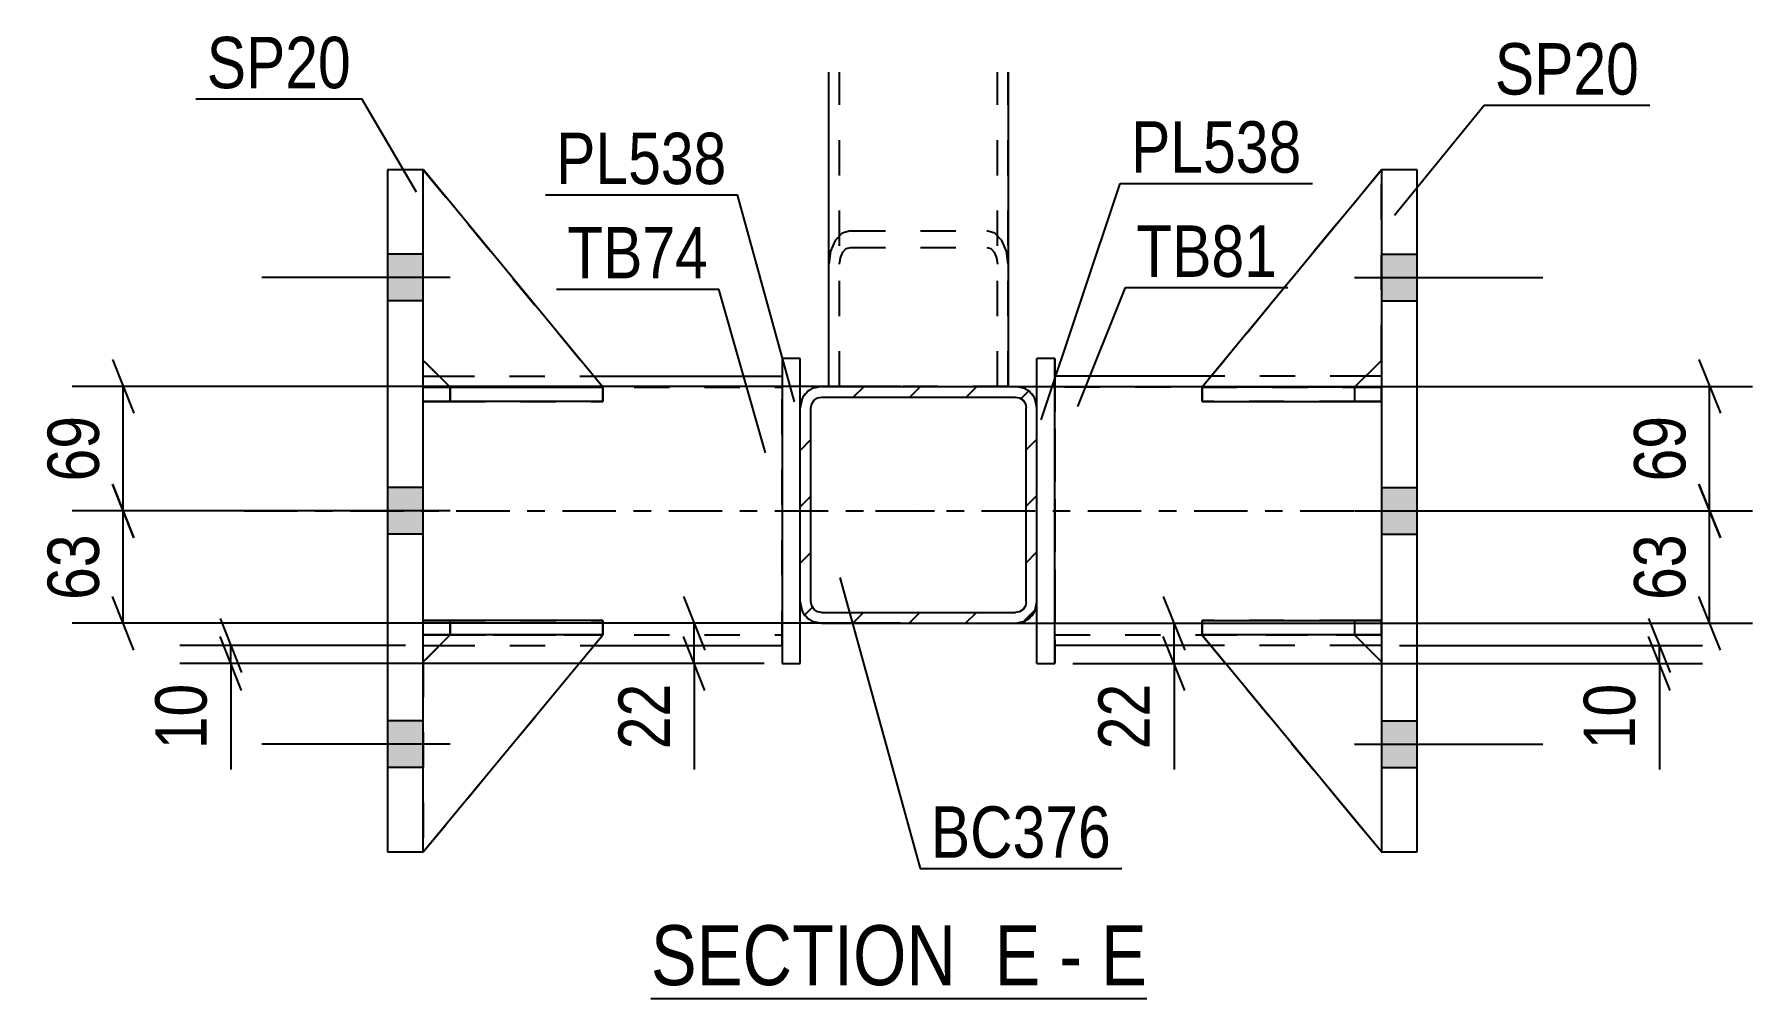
# Model space of a CAD drawing. Header units: millimetres. Extents: x 0 to 841, y 0 to 594.
# Drawn here: x 181.8 to 277.6, y 150.4 to 204.1 of the extents above; entities that cross this region are included whole.
import ezdxf

# ---------------------------------------------------------------- set-up
doc = ezdxf.new("R2010")
doc.units = ezdxf.units.MM
doc.linetypes.add('DXK_LINE_DOT2', pattern=[3.9198, 1.9599, -1.9599])
doc.linetypes.add('DXK_LINE_DOT3', pattern=[5.9187, 2.979, -0.9799, 0.9799, -0.9799])
doc.styles.add('Arial Narrow', font='ARIALN.TTF', dxfattribs={"height": 0.2})

# ---------------------------------------------------------------- blocks, each defined once
blk = doc.blocks.new('Unknown-318893670-15 - 6550')
at = {"color": 6, "linetype": 'Continuous'}
blk.add_line((216.142, 150.406), (243.788, 150.406), dxfattribs=at)
at = {"color": 0, "linetype": 'Continuous'}
for points in [[(234.25, 151.156), (234.25, 154.656), (216.142, 154.656), (216.142, 151.156)], [(237.857, 151.156), (237.857, 154.656), (235.3, 154.656), (235.3, 151.156)], [(240.182, 151.156), (240.182, 154.656), (238.907, 154.656), (238.907, 151.156)], [(243.788, 151.156), (243.788, 154.656), (241.232, 154.656), (241.232, 151.156)]]:
    blk.add_wipeout(points, dxfattribs=at)
at = {"color": 7, "linetype": 'Continuous', "style": 'Arial Narrow'}
for s, height, p in [('SECTION ', 3.3405, (216.142, 151.156)), ('E', 3.34, (235.3, 151.156)), ('E', 3.34, (241.232, 151.156)), ('-', 3.34, (238.907, 151.156))]:
    blk.add_text(s, height=height, dxfattribs=at).set_placement(p)
blk = doc.blocks.new('Part-318893670-6552 - 6550')
at = {"color": 2, "linetype": 'Continuous'}
for p, q in [((246.868, 184.481), (246.86, 184.481)), ((246.86, 184.481), (246.86, 183.681)), ((256.86, 184.481), (248.107, 184.481)), ((256.86, 184.481), (256.86, 184.481)), ((256.86, 184.481), (256.86, 183.681)), ((246.86, 183.681), (256.86, 183.681))]:
    blk.add_line(p, q, dxfattribs=at)
at = {"color": 7, "linetype": 'DXK_LINE_DOT2'}
for p, q in [((248.107, 184.481), (246.868, 184.481)), ((255.36, 184.481), (246.868, 184.481)), ((255.36, 184.481), (256.86, 184.481)), ((255.36, 184.481), (255.36, 183.681)), ((256.86, 184.481), (256.86, 184.481)), ((246.86, 183.681), (255.36, 183.681)), ((255.36, 183.681), (256.86, 183.681))]:
    blk.add_line(p, q, dxfattribs=at)
blk = doc.blocks.new('Part-318893670-6553 - 6550')
at = {"color": 7, "linetype": 'DXK_LINE_DOT2'}
for p, q in [((204.959, 170.671), (203.459, 169.171)), ((203.459, 158.581), (213.459, 170.671)), ((203.459, 169.171), (204.959, 170.671)), ((203.459, 158.581), (213.459, 170.671)), ((213.459, 170.671), (204.959, 170.671)), ((204.959, 170.671), (204.959, 170.671)), ((204.959, 170.671), (213.459, 170.671)), ((213.459, 170.671), (213.459, 170.671)), ((203.459, 169.171), (203.459, 158.581))]:
    blk.add_line(p, q, dxfattribs=at)
blk = doc.blocks.new('Part-318893670-6554 - 6550')
at = {"color": 2, "linetype": 'Continuous'}
for p, q in [((204.959, 170.671), (203.459, 169.171)), ((203.459, 158.581), (213.459, 170.671)), ((213.459, 170.671), (204.959, 170.671)), ((204.959, 170.671), (204.959, 170.671)), ((213.459, 170.671), (213.459, 170.671))]:
    blk.add_line(p, q, dxfattribs=at)
at = {"color": 7, "linetype": 'DXK_LINE_DOT2'}
for p, q in [((203.459, 169.171), (204.959, 170.671)), ((203.459, 158.581), (213.459, 170.671)), ((204.959, 170.671), (213.459, 170.671)), ((203.459, 169.171), (203.459, 158.581))]:
    blk.add_line(p, q, dxfattribs=at)
blk = doc.blocks.new('Part-318893670-6694 - 6550')
at = {"color": 2, "linetype": 'Continuous'}
for p, q in [((224.459, 186.081), (223.459, 186.081)), ((223.459, 186.081), (223.459, 169.081)), ((224.459, 183.32), (224.459, 186.081)), ((224.459, 169.081), (224.459, 172.519)), ((223.459, 169.081), (224.459, 169.081))]:
    blk.add_line(p, q, dxfattribs=at)
at = {"color": 7, "linetype": 'DXK_LINE_DOT2'}
blk.add_line((224.459, 172.519), (224.459, 183.32), dxfattribs=at)
blk = doc.blocks.new('Part-318893670-6555 - 6550')
at = {"color": 7, "linetype": 'DXK_LINE_DOT2'}
for p, q in [((203.459, 185.971), (203.459, 196.581)), ((203.459, 196.581), (213.459, 184.471)), ((203.459, 196.581), (213.459, 184.471)), ((204.959, 184.471), (203.459, 185.971)), ((204.959, 184.471), (203.459, 185.971)), ((213.459, 184.471), (204.959, 184.471)), ((204.959, 184.471), (204.959, 184.471)), ((204.959, 184.471), (213.459, 184.471)), ((213.459, 184.471), (213.459, 184.471))]:
    blk.add_line(p, q, dxfattribs=at)
blk = doc.blocks.new('Part-318893670-6556 - 6550')
at = {"color": 2, "linetype": 'Continuous'}
for p, q in [((203.459, 196.581), (203.459, 196.581)), ((213.459, 184.471), (203.46, 196.58)), ((204.949, 184.481), (203.459, 185.971)), ((212.211, 184.471), (213.459, 184.471)), ((213.459, 184.471), (213.459, 184.471))]:
    blk.add_line(p, q, dxfattribs=at)
at = {"color": 7, "linetype": 'DXK_LINE_DOT2'}
for p, q in [((203.459, 196.581), (213.459, 184.471)), ((203.46, 196.58), (203.459, 196.581)), ((203.459, 185.971), (203.459, 196.581)), ((204.959, 184.471), (203.459, 185.971)), ((204.959, 184.471), (204.949, 184.481)), ((213.459, 184.471), (204.959, 184.471)), ((204.959, 184.471), (204.959, 184.471)), ((204.959, 184.471), (212.211, 184.471))]:
    blk.add_line(p, q, dxfattribs=at)
blk = doc.blocks.new('Part-318893670-6557 - 6550')
at = {"color": 7, "linetype": 'DXK_LINE_DOT2'}
for p, q in [((203.459, 171.481), (203.459, 171.482)), ((203.459, 170.682), (203.459, 171.482)), ((203.459, 171.482), (204.959, 171.482)), ((204.959, 171.482), (213.459, 171.482)), ((204.959, 171.482), (204.959, 170.682)), ((213.459, 171.482), (208.386, 171.481)), ((213.459, 171.482), (213.459, 170.682)), ((204.959, 170.682), (203.459, 170.682)), ((203.459, 170.682), (203.459, 170.681)), ((213.459, 170.682), (204.959, 170.682)), ((213.459, 170.682), (208.386, 170.681))]:
    blk.add_line(p, q, dxfattribs=at)
blk = doc.blocks.new('Part-318893670-6558 - 6550')
at = {"color": 7, "linetype": 'DXK_LINE_DOT2'}
for p, q in [((203.459, 184.481), (203.459, 184.482)), ((203.459, 183.682), (203.459, 184.482)), ((203.459, 184.482), (204.959, 184.482)), ((204.959, 184.482), (213.459, 184.482)), ((204.959, 184.482), (204.959, 183.682)), ((213.459, 184.482), (208.386, 184.481)), ((213.459, 184.482), (213.459, 183.682)), ((204.959, 183.682), (203.459, 183.682)), ((203.459, 183.682), (203.459, 183.681)), ((213.459, 183.682), (204.959, 183.682)), ((213.459, 183.682), (208.386, 183.681))]:
    blk.add_line(p, q, dxfattribs=at)
blk = doc.blocks.new('Part-318893670-6682 - 6550')
at = {"color": 7, "linetype": 'DXK_LINE_DOT2'}
for p, q in [((256.859, 196.581), (246.859, 184.471)), ((246.859, 184.471), (256.859, 196.581)), ((256.859, 185.971), (256.859, 196.581)), ((255.359, 184.471), (256.859, 185.971)), ((255.359, 184.471), (256.859, 185.971)), ((246.859, 184.471), (255.359, 184.471)), ((246.859, 184.471), (246.859, 184.471)), ((255.359, 184.471), (246.859, 184.471)), ((255.359, 184.471), (255.359, 184.471))]:
    blk.add_line(p, q, dxfattribs=at)
blk = doc.blocks.new('Part-318893670-6559 - 6550')
at = {"color": 2, "linetype": 'Continuous'}
for p, q in [((203.459, 170.681), (203.459, 171.481)), ((213.459, 171.481), (203.459, 171.481)), ((213.459, 170.681), (213.459, 171.481)), ((213.459, 170.681), (203.459, 170.681)), ((203.459, 170.681), (203.459, 170.681))]:
    blk.add_line(p, q, dxfattribs=at)
at = {"color": 7, "linetype": 'DXK_LINE_DOT2'}
for p, q in [((204.959, 171.481), (203.459, 171.481)), ((204.959, 170.681), (204.959, 171.481)), ((213.459, 171.481), (204.959, 171.481)), ((203.459, 170.681), (204.959, 170.681)), ((204.959, 170.681), (213.459, 170.681))]:
    blk.add_line(p, q, dxfattribs=at)
blk = doc.blocks.new('Part-318893670-6560 - 6550')
at = {"color": 2, "linetype": 'Continuous'}
for p, q in [((203.459, 183.681), (203.459, 184.481)), ((203.459, 184.481), (212.211, 184.481)), ((213.459, 184.481), (213.451, 184.481)), ((213.459, 183.681), (213.459, 184.481)), ((213.459, 183.681), (203.459, 183.681)), ((203.459, 183.681), (203.459, 183.681))]:
    blk.add_line(p, q, dxfattribs=at)
at = {"color": 7, "linetype": 'DXK_LINE_DOT2'}
for p, q in [((204.959, 184.481), (203.459, 184.481)), ((204.959, 183.681), (204.959, 184.481)), ((213.451, 184.481), (204.959, 184.481)), ((212.211, 184.481), (213.451, 184.481)), ((203.459, 183.681), (204.959, 183.681)), ((204.959, 183.681), (213.459, 183.681))]:
    blk.add_line(p, q, dxfattribs=at)
blk = doc.blocks.new('Part-318893670-6565 - 6550')
at = {"color": 2, "linetype": 'Continuous'}
for p, q in [((256.86, 196.58), (256.86, 158.58)), ((258.86, 196.58), (256.86, 196.58)), ((258.86, 158.58), (258.86, 196.58)), ((256.86, 158.58), (258.86, 158.58))]:
    blk.add_line(p, q, dxfattribs=at)
blk = doc.blocks.new('Part-318893670-6683 - 6550')
at = {"color": 2, "linetype": 'Continuous'}
for p, q in [((246.859, 170.671), (246.859, 170.671)), ((255.359, 170.671), (246.859, 170.671)), ((256.859, 158.581), (246.859, 170.671)), ((255.359, 170.671), (255.359, 170.671)), ((255.359, 170.671), (256.859, 169.171))]:
    blk.add_line(p, q, dxfattribs=at)
at = {"color": 7, "linetype": 'DXK_LINE_DOT2'}
for p, q in [((246.859, 170.671), (255.359, 170.671)), ((256.859, 158.581), (246.859, 170.671)), ((255.359, 170.671), (256.859, 169.171)), ((256.859, 169.171), (256.859, 158.581))]:
    blk.add_line(p, q, dxfattribs=at)
blk = doc.blocks.new('Part-318893670-6570 - 6550')
at = {"color": 2, "linetype": 'Continuous'}
for p, q in [((201.459, 196.58), (201.459, 158.58)), ((203.459, 196.58), (201.459, 196.58)), ((203.459, 158.58), (203.459, 196.58)), ((201.459, 158.58), (203.459, 158.58))]:
    blk.add_line(p, q, dxfattribs=at)
blk = doc.blocks.new('Bolt-318893670-6653 - 6550')
at = {"linetype": 'Continuous'}
for points in [[(203.459, 189.28), (203.459, 191.88), (201.459, 191.88), (201.459, 189.28)], [(203.459, 189.28), (203.459, 191.88), (201.459, 191.88), (201.459, 189.28)], [(203.459, 176.28), (203.459, 178.88), (201.459, 178.88), (201.459, 176.28)], [(203.459, 163.28), (203.459, 165.88), (201.459, 165.88), (201.459, 163.28)], [(203.459, 163.28), (203.459, 165.88), (201.459, 165.88), (201.459, 163.28)]]:
    blk.add_hatch(color=1, dxfattribs=at).paths.add_polyline_path(points)
at = {"color": 1, "linetype": 'Continuous'}
for p, q in [((203.459, 191.88), (201.459, 191.88)), ((203.459, 191.88), (201.459, 191.88)), ((204.959, 190.58), (194.459, 190.58)), ((204.959, 190.58), (194.459, 190.58)), ((203.459, 189.28), (201.459, 189.28)), ((203.459, 189.28), (201.459, 189.28)), ((203.459, 178.88), (201.459, 178.88)), ((204.959, 177.58), (194.459, 177.58)), ((203.459, 176.28), (201.459, 176.28)), ((203.459, 165.88), (201.459, 165.88)), ((203.459, 165.88), (201.459, 165.88)), ((204.959, 164.58), (194.459, 164.58)), ((204.959, 164.58), (194.459, 164.58)), ((203.459, 163.28), (201.459, 163.28)), ((203.459, 163.28), (201.459, 163.28))]:
    blk.add_line(p, q, dxfattribs=at)
blk = doc.blocks.new('Bolt-318893670-6654 - 6550')
at = {"linetype": 'Continuous'}
for points in [[(258.86, 189.28), (258.86, 191.88), (256.86, 191.88), (256.86, 189.28)], [(258.86, 189.28), (258.86, 191.88), (256.86, 191.88), (256.86, 189.28)], [(258.86, 176.28), (258.86, 178.88), (256.86, 178.88), (256.86, 176.28)], [(258.86, 163.28), (258.86, 165.88), (256.86, 165.88), (256.86, 163.28)], [(258.86, 163.28), (258.86, 165.88), (256.86, 165.88), (256.86, 163.28)]]:
    blk.add_hatch(color=1, dxfattribs=at).paths.add_polyline_path(points)
at = {"color": 1, "linetype": 'Continuous'}
for p, q in [((256.86, 191.88), (258.86, 191.88)), ((256.86, 191.88), (258.86, 191.88)), ((255.36, 190.58), (265.86, 190.58)), ((255.36, 190.58), (265.86, 190.58)), ((256.86, 189.28), (258.86, 189.28)), ((256.86, 189.28), (258.86, 189.28)), ((256.86, 178.88), (258.86, 178.88)), ((255.36, 177.58), (265.86, 177.58)), ((256.86, 176.28), (258.86, 176.28)), ((256.86, 165.88), (258.86, 165.88)), ((256.86, 165.88), (258.86, 165.88)), ((255.36, 164.58), (265.86, 164.58)), ((255.36, 164.58), (265.86, 164.58)), ((256.86, 163.28), (258.86, 163.28)), ((256.86, 163.28), (258.86, 163.28))]:
    blk.add_line(p, q, dxfattribs=at)
blk = doc.blocks.new('Part-318893670-6678 - 6550')
at = {"color": 2, "linetype": 'Continuous'}
for p, q in [((246.86, 171.481), (256.86, 171.481)), ((246.86, 171.481), (246.86, 170.681)), ((256.86, 171.481), (256.86, 171.481)), ((256.86, 170.681), (256.86, 171.481)), ((256.86, 170.681), (246.86, 170.681))]:
    blk.add_line(p, q, dxfattribs=at)
at = {"color": 7, "linetype": 'DXK_LINE_DOT2'}
for p, q in [((255.36, 171.481), (246.86, 171.481)), ((256.86, 171.481), (255.36, 171.481)), ((255.36, 171.481), (255.36, 170.681)), ((256.86, 171.481), (256.86, 171.481)), ((246.86, 170.681), (255.36, 170.681)), ((255.36, 170.681), (256.86, 170.681))]:
    blk.add_line(p, q, dxfattribs=at)
blk = doc.blocks.new('Part-318893670-6679 - 6550')
at = {"color": 7, "linetype": 'DXK_LINE_DOT2'}
for p, q in [((246.86, 183.682), (246.86, 184.482)), ((246.86, 184.482), (251.933, 184.481)), ((246.86, 184.482), (255.36, 184.482)), ((255.36, 184.482), (256.86, 184.481)), ((255.36, 184.482), (255.36, 183.682)), ((256.86, 184.481), (256.86, 184.481)), ((256.86, 183.681), (256.86, 184.481)), ((255.36, 183.682), (246.86, 183.682)), ((246.86, 183.682), (251.933, 183.681)), ((256.86, 183.681), (255.36, 183.682)), ((256.86, 183.681), (256.86, 183.681))]:
    blk.add_line(p, q, dxfattribs=at)
blk = doc.blocks.new('Part-318893670-6680 - 6550')
at = {"color": 7, "linetype": 'DXK_LINE_DOT2'}
for p, q in [((246.86, 170.682), (246.86, 171.482)), ((246.86, 171.482), (251.933, 171.481)), ((246.86, 171.482), (255.36, 171.482)), ((255.36, 171.482), (256.86, 171.481)), ((255.36, 171.482), (255.36, 170.682)), ((256.86, 171.481), (256.86, 171.481)), ((256.86, 170.681), (256.86, 171.481)), ((255.36, 170.682), (246.86, 170.682)), ((246.86, 170.682), (251.933, 170.681)), ((256.86, 170.681), (255.36, 170.682)), ((256.86, 170.681), (256.86, 170.681))]:
    blk.add_line(p, q, dxfattribs=at)
blk = doc.blocks.new('Part-318893670-6681 - 6550')
at = {"color": 7, "linetype": 'DXK_LINE_DOT2'}
for p, q in [((256.859, 196.581), (246.859, 184.471)), ((256.858, 196.58), (256.859, 196.581)), ((256.859, 185.971), (256.859, 196.581)), ((255.359, 184.471), (256.859, 185.971)), ((255.359, 184.471), (246.859, 184.471)), ((255.359, 184.471), (248.107, 184.471)), ((255.359, 184.471), (255.369, 184.481)), ((255.359, 184.471), (255.359, 184.471))]:
    blk.add_line(p, q, dxfattribs=at)
at = {"color": 2, "linetype": 'Continuous'}
for p, q in [((246.859, 184.471), (256.858, 196.58)), ((256.859, 196.581), (256.859, 196.581)), ((255.369, 184.481), (256.859, 185.971)), ((248.107, 184.471), (246.859, 184.471)), ((246.859, 184.471), (246.859, 184.471))]:
    blk.add_line(p, q, dxfattribs=at)
blk = doc.blocks.new('Part-318893670-6684 - 6550')
at = {"color": 7, "linetype": 'DXK_LINE_DOT2'}
for p, q in [((246.859, 170.671), (255.359, 170.671)), ((256.859, 158.581), (246.859, 170.671)), ((246.859, 170.671), (246.859, 170.671)), ((255.359, 170.671), (246.859, 170.671)), ((246.859, 170.671), (256.859, 158.581)), ((255.359, 170.671), (256.859, 169.171)), ((255.359, 170.671), (255.359, 170.671)), ((256.859, 169.171), (255.359, 170.671)), ((256.859, 169.171), (256.859, 158.581))]:
    blk.add_line(p, q, dxfattribs=at)
blk = doc.blocks.new('Part-318893670-6689 - 6550')
at = {"color": 2, "linetype": 'Continuous'}
for p, q in [((203.459, 185.08), (204.35, 185.08)), ((212.956, 185.08), (223.459, 185.08)), ((203.459, 170.08), (204.368, 170.08)), ((212.97, 170.08), (223.459, 170.08))]:
    blk.add_line(p, q, dxfattribs=at)
at = {"color": 7, "linetype": 'DXK_LINE_DOT2'}
for p, q in [((203.459, 170.08), (203.459, 185.08)), ((204.35, 185.08), (212.956, 185.08)), ((223.459, 170.08), (223.459, 185.08)), ((203.459, 184.48), (223.459, 184.48)), ((203.459, 170.68), (223.459, 170.68)), ((204.368, 170.08), (212.97, 170.08))]:
    blk.add_line(p, q, dxfattribs=at)
at = {"color": 7, "linetype": 'DXK_LINE_DOT3'}
blk.add_line((193.459, 177.58), (233.459, 177.58), dxfattribs=at)
blk = doc.blocks.new('Part-318893670-6699 - 6550')
at = {"color": 2, "linetype": 'Continuous'}
for p, q in [((238.66, 186.081), (237.66, 186.081)), ((237.66, 183.318), (237.66, 186.081)), ((238.66, 169.081), (238.66, 186.081)), ((237.66, 169.081), (237.66, 172.521)), ((237.66, 169.081), (238.66, 169.081))]:
    blk.add_line(p, q, dxfattribs=at)
at = {"color": 7, "linetype": 'DXK_LINE_DOT2'}
for p, q in [((237.66, 169.081), (237.66, 186.081)), ((238.66, 186.081), (238.66, 169.081)), ((237.66, 172.521), (237.66, 183.318))]:
    blk.add_line(p, q, dxfattribs=at)
blk = doc.blocks.new('Part-318893670-6704 - 6550')
at = {"color": 2, "linetype": 'Continuous'}
for p, q in [((247.362, 185.08), (238.66, 185.08)), ((256.86, 185.08), (255.968, 185.08)), ((247.348, 170.08), (238.66, 170.08)), ((256.86, 170.08), (255.95, 170.08))]:
    blk.add_line(p, q, dxfattribs=at)
at = {"color": 7, "linetype": 'DXK_LINE_DOT2'}
for p, q in [((238.66, 185.08), (238.66, 185.08)), ((238.66, 185.08), (238.66, 170.08)), ((238.66, 170.08), (238.66, 185.08)), ((255.968, 185.08), (247.362, 185.08)), ((256.86, 185.08), (256.86, 170.08)), ((238.66, 184.48), (238.66, 184.48)), ((256.86, 184.48), (238.66, 184.48)), ((238.66, 170.68), (238.66, 170.68)), ((238.66, 170.68), (256.86, 170.68)), ((238.66, 170.08), (238.66, 170.08)), ((255.95, 170.08), (247.348, 170.08))]:
    blk.add_line(p, q, dxfattribs=at)
at = {"color": 7, "linetype": 'DXK_LINE_DOT3'}
blk.add_line((228.66, 177.58), (266.86, 177.58), dxfattribs=at)
blk = doc.blocks.new('Part-318893670-6713 - 6550')
at = {"linetype": 'Continuous'}
h = blk.add_hatch(dxfattribs=at)
h.set_pattern_fill('', scale=0.7, style=0, pattern_type=0)
h.set_pattern_definition([(45, (236.9185, 171.4109), (-1.57154, 1.57154), [])])
h.paths.add_polyline_path([(236.459, 171.32), (236.919, 171.411), (237.308, 171.671), (237.568, 172.06), (237.659, 172.52), (237.659, 183.32), (237.568, 183.779), (237.308, 184.168), (236.919, 184.428), (236.459, 184.52), (225.659, 184.52), (225.2, 184.428), (224.811, 184.168), (224.551, 183.779), (224.459, 183.32), (224.459, 172.52), (224.551, 172.06), (224.811, 171.671), (225.2, 171.411), (225.659, 171.32)])
h.paths.add_polyline_path([(225.659, 171.92), (225.43, 171.965), (225.235, 172.095), (225.105, 172.29), (225.059, 172.52), (225.059, 183.32), (225.105, 183.549), (225.235, 183.744), (225.43, 183.874), (225.659, 183.92), (236.459, 183.92), (236.689, 183.874), (236.884, 183.744), (237.014, 183.549), (237.059, 183.32), (237.059, 172.52), (237.014, 172.29), (236.884, 172.095), (236.689, 171.965), (236.459, 171.92)])
at = {"color": 2, "linetype": 'Continuous'}
for p, q in [((225.659, 184.52), (225.2, 184.428)), ((225.43, 183.874), (225.659, 183.92)), ((225.659, 184.52), (236.459, 184.52)), ((225.659, 183.92), (236.459, 183.92)), ((236.919, 184.428), (236.459, 184.52)), ((236.459, 183.92), (236.689, 183.874)), ((224.551, 183.779), (224.459, 183.32)), ((224.459, 172.52), (224.459, 183.32)), ((225.059, 183.32), (225.105, 183.549)), ((225.059, 172.52), (225.059, 183.32)), ((225.105, 183.549), (225.235, 183.744)), ((225.235, 183.744), (225.43, 183.874)), ((236.689, 183.874), (236.884, 183.744)), ((236.884, 183.744), (237.014, 183.549)), ((237.014, 183.549), (237.059, 183.32)), ((237.059, 172.52), (237.059, 183.32)), ((237.659, 183.32), (237.568, 183.779)), ((237.659, 172.52), (237.659, 183.32)), ((224.459, 172.52), (224.551, 172.06)), ((225.105, 172.29), (225.059, 172.52)), ((237.059, 172.52), (237.014, 172.29)), ((237.568, 172.06), (237.659, 172.52)), ((225.235, 172.095), (225.105, 172.29)), ((225.43, 171.965), (225.235, 172.095)), ((225.659, 171.92), (225.43, 171.965)), ((225.659, 171.92), (236.459, 171.92)), ((236.689, 171.965), (236.459, 171.92)), ((236.884, 172.095), (236.689, 171.965)), ((237.014, 172.29), (236.884, 172.095)), ((225.2, 171.411), (225.659, 171.32)), ((225.659, 171.32), (236.459, 171.32)), ((236.459, 171.32), (236.919, 171.411))]:
    blk.add_line(p, q, dxfattribs=at)
at = {"color": 7, "linetype": 'DXK_LINE_DOT3'}
blk.add_line((231.059, 177.92), (231.059, 177.92), dxfattribs=at)
at = {"color": 2, "linetype": 'Continuous'}
for centre, start, end in [((225.659, 183.32), 112.5, 157.5), ((236.459, 183.32), 22.5, 67.5), ((225.659, 172.52), 202.5, 247.5), ((236.459, 172.52), 292.5, 337.5)]:
    blk.add_arc(centre, 1.2, start, end, dxfattribs=at)
blk = doc.blocks.new('Part-318893670-6724 - 6550')
at = {"color": 2, "linetype": 'Continuous'}
for p, q in [((226.059, 184.52), (226.059, 202.024)), ((236.059, 202.024), (236.059, 184.52))]:
    blk.add_line(p, q, dxfattribs=at)
at = {"color": 7, "linetype": 'DXK_LINE_DOT2'}
for p, q in [((226.659, 184.52), (226.659, 202.024)), ((235.459, 184.52), (235.459, 202.024)), ((236.059, 184.52), (226.059, 184.52))]:
    blk.add_line(p, q, dxfattribs=at)
blk = doc.blocks.new('Part-318893670-6725 - 6550')
at = {"color": 7, "linetype": 'DXK_LINE_DOT2'}
for p, q in [((226.059, 184.52), (226.059, 202.024)), ((226.659, 184.52), (226.659, 202.024)), ((235.459, 184.52), (235.459, 202.024)), ((236.059, 184.52), (236.059, 202.024)), ((226.411, 192.65), (226.151, 192.047)), ((226.8, 193.053), (226.411, 192.65)), ((227.259, 193.195), (226.8, 193.053)), ((227.259, 193.195), (234.859, 193.195)), ((235.319, 193.053), (234.859, 193.195)), ((235.708, 192.65), (235.319, 193.053)), ((235.968, 192.047), (235.708, 192.65)), ((226.151, 192.047), (226.059, 191.335)), ((226.659, 191.335), (226.705, 191.691)), ((226.705, 191.691), (226.835, 191.992)), ((226.835, 191.992), (227.03, 192.194)), ((227.03, 192.194), (227.259, 192.265)), ((227.259, 192.265), (234.859, 192.265)), ((234.859, 192.265), (235.089, 192.194)), ((235.089, 192.194), (235.284, 191.992)), ((235.284, 191.992), (235.414, 191.691)), ((235.414, 191.691), (235.459, 191.335)), ((236.059, 191.335), (235.968, 192.047)), ((226.059, 184.52), (236.059, 184.52))]:
    blk.add_line(p, q, dxfattribs=at)
blk = doc.blocks.new('StraightDimension-318893670-6792 - 6550')
at = {"color": 7, "linetype": 'Continuous'}
for p, q in [((271.751, 171.58), (272.951, 168.58)), ((272.951, 167.581), (271.751, 170.581)), ((257.86, 170.08), (274.751, 170.08)), ((272.351, 169.081), (272.351, 170.08)), ((239.66, 169.081), (274.751, 169.081)), ((272.351, 169.081), (272.351, 163.175)), ((272.351, 169.081), (272.351, 163.175))]:
    blk.add_line(p, q, dxfattribs=at)
at = {"color": 0}
blk.add_wipeout([(271.601, 168.556), (267.401, 168.556), (267.401, 163.7), (271.601, 163.7)], dxfattribs=at)
at = {"color": 3, "style": 'Arial Narrow'}
blk.add_text('10', height=2.8633, rotation=90.00021, dxfattribs=at).set_placement((271.001, 164.3))
blk = doc.blocks.new('StraightDimension-318893670-6740 - 6550')
at = {"color": 7, "linetype": 'Continuous'}
for p, q in [((186.129, 179.08), (187.329, 176.08)), ((195.499, 177.58), (183.879, 177.58)), ((186.729, 171.32), (186.729, 177.58)), ((187.329, 169.82), (186.129, 172.82)), ((230.059, 171.32), (183.879, 171.32))]:
    blk.add_line(p, q, dxfattribs=at)
at = {"color": 0}
blk.add_wipeout([(185.979, 176.878), (181.779, 176.878), (181.779, 172.022), (185.979, 172.022)], dxfattribs=at)
at = {"color": 3, "style": 'Arial Narrow'}
blk.add_text('63', height=2.8633, rotation=90.00021, dxfattribs=at).set_placement((185.379, 172.622))
blk = doc.blocks.new('StraightDimension-318893670-6730 - 6550')
at = {"color": 7, "linetype": 'Continuous'}
for p, q in [((186.129, 186.02), (187.329, 183.02)), ((230.059, 184.52), (183.879, 184.52)), ((186.729, 177.58), (186.729, 184.52)), ((187.329, 176.08), (186.129, 179.08)), ((195.499, 177.58), (183.879, 177.58))]:
    blk.add_line(p, q, dxfattribs=at)
at = {"color": 0}
blk.add_wipeout([(185.979, 183.478), (181.779, 183.478), (181.779, 178.622), (185.979, 178.622)], dxfattribs=at)
at = {"color": 3, "style": 'Arial Narrow'}
blk.add_text('69', height=2.8633, rotation=90.00021, dxfattribs=at).set_placement((185.379, 179.222))
blk = doc.blocks.new('StraightDimension-318893670-6750 - 6550')
at = {"color": 7, "linetype": 'Continuous'}
for p, q in [((274.551, 179.08), (275.751, 176.08)), ((265.453, 177.58), (277.551, 177.58)), ((275.151, 171.32), (275.151, 177.58)), ((275.751, 169.82), (274.551, 172.82)), ((232.059, 171.32), (277.551, 171.32))]:
    blk.add_line(p, q, dxfattribs=at)
at = {"color": 0}
blk.add_wipeout([(274.401, 176.878), (270.201, 176.878), (270.201, 172.022), (274.401, 172.022)], dxfattribs=at)
at = {"color": 3, "style": 'Arial Narrow'}
blk.add_text('63', height=2.8633, rotation=90.00021, dxfattribs=at).set_placement((273.801, 172.622))
blk = doc.blocks.new('StraightDimension-318893670-6760 - 6550')
at = {"color": 7, "linetype": 'Continuous'}
for p, q in [((274.551, 186.02), (275.751, 183.02)), ((232.059, 184.52), (277.551, 184.52)), ((275.151, 177.58), (275.151, 184.52)), ((275.751, 176.08), (274.551, 179.08)), ((265.453, 177.58), (277.551, 177.58))]:
    blk.add_line(p, q, dxfattribs=at)
at = {"color": 0}
blk.add_wipeout([(274.401, 183.478), (270.201, 183.478), (270.201, 178.622), (274.401, 178.622)], dxfattribs=at)
at = {"color": 3, "style": 'Arial Narrow'}
blk.add_text('69', height=2.8633, rotation=90.00021, dxfattribs=at).set_placement((273.801, 179.222))
blk = doc.blocks.new('StraightDimension-318893670-6770 - 6550')
at = {"color": 7, "linetype": 'Continuous'}
for p, q in [((217.953, 172.82), (219.153, 169.82)), ((230.059, 171.32), (215.703, 171.32)), ((219.153, 167.581), (217.953, 170.581)), ((218.553, 169.081), (218.553, 171.32)), ((222.459, 169.081), (215.703, 169.081)), ((218.553, 169.081), (218.553, 163.175)), ((218.553, 169.081), (218.553, 163.175))]:
    blk.add_line(p, q, dxfattribs=at)
at = {"color": 0}
blk.add_wipeout([(217.803, 168.556), (213.603, 168.556), (213.603, 163.7), (217.803, 163.7)], dxfattribs=at)
at = {"color": 3, "style": 'Arial Narrow'}
blk.add_text('22', height=2.8633, rotation=90.00021, dxfattribs=at).set_placement((217.203, 164.3))
blk = doc.blocks.new('StraightDimension-318893670-6781 - 6550')
at = {"color": 7, "linetype": 'Continuous'}
for p, q in [((244.702, 172.82), (245.902, 169.82)), ((232.059, 171.32), (247.702, 171.32)), ((245.902, 167.581), (244.702, 170.581)), ((245.302, 169.081), (245.302, 171.32)), ((239.66, 169.081), (247.702, 169.081)), ((245.302, 169.081), (245.302, 163.175)), ((245.302, 169.081), (245.302, 163.175))]:
    blk.add_line(p, q, dxfattribs=at)
at = {"color": 0}
blk.add_wipeout([(244.551, 168.556), (240.351, 168.556), (240.352, 163.7), (244.552, 163.7)], dxfattribs=at)
at = {"color": 3, "style": 'Arial Narrow'}
blk.add_text('22', height=2.8633, rotation=90.00021, dxfattribs=at).set_placement((243.952, 164.3))
blk = doc.blocks.new('StraightDimension-318893670-6802 - 6550')
at = {"color": 7, "linetype": 'Continuous'}
for p, q in [((192.13, 171.58), (193.33, 168.58)), ((193.33, 167.581), (192.13, 170.581)), ((202.459, 170.08), (189.88, 170.08)), ((192.73, 169.081), (192.73, 170.08)), ((222.459, 169.081), (189.88, 169.081)), ((192.73, 169.081), (192.73, 163.175)), ((192.73, 169.081), (192.73, 163.175))]:
    blk.add_line(p, q, dxfattribs=at)
at = {"color": 0}
blk.add_wipeout([(191.98, 168.556), (187.78, 168.556), (187.78, 163.7), (191.98, 163.7)], dxfattribs=at)
at = {"color": 3, "style": 'Arial Narrow'}
blk.add_text('10', height=2.8633, rotation=90.00021, dxfattribs=at).set_placement((191.38, 164.3))
blk = doc.blocks.new('Mark-318893670-6561 - 6550')
at = {"color": 30, "linetype": 'Continuous'}
for p, q in [((257.586, 194.054), (262.585, 200.181)), ((262.585, 200.181), (271.824, 200.181))]:
    blk.add_line(p, q, dxfattribs=at)
at = {"color": 0}
blk.add_wipeout([(271.224, 200.781), (271.224, 203.781), (263.185, 203.781), (263.185, 200.781)], dxfattribs=at)
blk.add_wipeout([(271.224, 200.781), (271.224, 203.781), (263.185, 203.781), (263.185, 200.781)], dxfattribs=at)
at = {"color": 3, "style": 'Arial Narrow'}
blk.add_text('SP20', height=2.8633, dxfattribs=at).set_placement((263.185, 200.781))
blk = doc.blocks.new('Mark-318893670-6566 - 6550')
at = {"color": 30, "linetype": 'Continuous'}
for p in [(190.788, 200.533), (203.08, 195.339)]:
    blk.add_line(p, (200.027, 200.533), dxfattribs=at)
at = {"color": 0}
blk.add_wipeout([(199.427, 201.133), (199.427, 204.133), (191.388, 204.133), (191.388, 201.133)], dxfattribs=at)
blk.add_wipeout([(199.427, 201.133), (199.427, 204.133), (191.388, 204.133), (191.388, 201.133)], dxfattribs=at)
at = {"color": 3, "style": 'Arial Narrow'}
blk.add_text('SP20', height=2.8633, dxfattribs=at).set_placement((191.388, 201.133))
blk = doc.blocks.new('Mark-318893670-6700 - 6550')
at = {"color": 30, "linetype": 'Continuous'}
for p, q in [((239.946, 183.394), (242.595, 190.023)), ((242.595, 190.023), (251.649, 190.023))]:
    blk.add_line(p, q, dxfattribs=at)
at = {"color": 0}
blk.add_wipeout([(251.049, 190.623), (251.049, 193.623), (243.195, 193.623), (243.195, 190.623)], dxfattribs=at)
blk.add_wipeout([(251.049, 190.623), (251.049, 193.623), (243.195, 193.623), (243.195, 190.623)], dxfattribs=at)
at = {"color": 3, "style": 'Arial Narrow'}
blk.add_text('TB81', height=2.8633, dxfattribs=at).set_placement((243.195, 190.623))
blk = doc.blocks.new('Mark-318893670-6685 - 6550')
at = {"color": 30, "linetype": 'Continuous'}
for p in [(210.878, 189.937), (222.532, 180.816)]:
    blk.add_line(p, (219.932, 189.937), dxfattribs=at)
at = {"color": 0}
blk.add_wipeout([(219.332, 190.537), (219.332, 193.537), (211.478, 193.537), (211.478, 190.537)], dxfattribs=at)
blk.add_wipeout([(219.332, 190.537), (219.332, 193.537), (211.478, 193.537), (211.478, 190.537)], dxfattribs=at)
at = {"color": 3, "style": 'Arial Narrow'}
blk.add_text('TB74', height=2.8633, dxfattribs=at).set_placement((211.478, 190.537))
blk = doc.blocks.new('Mark-318893670-6690 - 6550')
at = {"color": 30, "linetype": 'Continuous'}
for p in [(210.262, 195.189), (224.152, 183.666)]:
    blk.add_line(p, (220.966, 195.189), dxfattribs=at)
at = {"color": 0}
blk.add_wipeout([(220.366, 195.789), (220.366, 198.789), (210.862, 198.789), (210.862, 195.789)], dxfattribs=at)
blk.add_wipeout([(220.366, 195.789), (220.366, 198.789), (210.862, 198.789), (210.862, 195.789)], dxfattribs=at)
at = {"color": 3, "style": 'Arial Narrow'}
blk.add_text('PL538', height=2.8633, dxfattribs=at).set_placement((210.862, 195.789))
blk = doc.blocks.new('Mark-318893670-6695 - 6550')
at = {"color": 30, "linetype": 'Continuous'}
for p, q in [((237.889, 182.652), (242.307, 195.829)), ((242.307, 195.829), (253.011, 195.829))]:
    blk.add_line(p, q, dxfattribs=at)
at = {"color": 0}
blk.add_wipeout([(252.411, 196.429), (252.411, 199.429), (242.907, 199.429), (242.907, 196.429)], dxfattribs=at)
blk.add_wipeout([(252.411, 196.429), (252.411, 199.429), (242.907, 199.429), (242.907, 196.429)], dxfattribs=at)
at = {"color": 3, "style": 'Arial Narrow'}
blk.add_text('PL538', height=2.8633, dxfattribs=at).set_placement((242.907, 196.429))
blk = doc.blocks.new('Mark-318893670-6709 - 6550')
at = {"color": 30, "linetype": 'Continuous'}
for p, q in [((226.667, 173.879), (231.148, 157.656)), ((231.148, 157.656), (242.397, 157.656))]:
    blk.add_line(p, q, dxfattribs=at)
at = {"color": 0}
blk.add_wipeout([(241.797, 158.256), (241.797, 161.256), (231.748, 161.256), (231.748, 158.256)], dxfattribs=at)
blk.add_wipeout([(241.797, 158.256), (241.797, 161.256), (231.748, 161.256), (231.748, 158.256)], dxfattribs=at)
at = {"color": 3, "style": 'Arial Narrow'}
blk.add_text('BC376', height=2.8633, dxfattribs=at).set_placement((231.748, 158.256))

msp = doc.modelspace()

# ---------------------------------------------------------------- block references
for name in ['Part-318893670-6724 - 6550', 'Part-318893670-6725 - 6550', 'Part-318893670-6570 - 6550', 'Part-318893670-6555 - 6550', 'Part-318893670-6556 - 6550', 'Part-318893670-6682 - 6550', 'Part-318893670-6681 - 6550', 'Part-318893670-6565 - 6550', 'Bolt-318893670-6653 - 6550', 'Bolt-318893670-6654 - 6550', 'Part-318893670-6694 - 6550', 'Part-318893670-6699 - 6550', 'Part-318893670-6689 - 6550', 'Part-318893670-6704 - 6550', 'Part-318893670-6558 - 6550', 'Part-318893670-6560 - 6550', 'Part-318893670-6713 - 6550', 'Part-318893670-6679 - 6550', 'Part-318893670-6552 - 6550', 'Part-318893670-6557 - 6550', 'Part-318893670-6559 - 6550', 'Part-318893670-6680 - 6550', 'Part-318893670-6678 - 6550', 'Part-318893670-6553 - 6550', 'Part-318893670-6554 - 6550', 'Part-318893670-6683 - 6550', 'Part-318893670-6684 - 6550', 'Unknown-318893670-15 - 6550']:
    msp.add_blockref(name, (0, 0))

# ---------------------------------------------------------------- next in the draw order: block references
for name in ['Mark-318893670-6566 - 6550', 'Mark-318893670-6561 - 6550', 'StraightDimension-318893670-6740 - 6550', 'StraightDimension-318893670-6792 - 6550']:
    msp.add_blockref(name, (0, 0))

# ---------------------------------------------------------------- next in the draw order: block references
for name in ['StraightDimension-318893670-6730 - 6550', 'StraightDimension-318893670-6750 - 6550', 'StraightDimension-318893670-6770 - 6550']:
    msp.add_blockref(name, (0, 0))

# ---------------------------------------------------------------- next in the draw order: block references
for name in ['Mark-318893670-6685 - 6550', 'StraightDimension-318893670-6760 - 6550', 'StraightDimension-318893670-6781 - 6550', 'StraightDimension-318893670-6802 - 6550']:
    msp.add_blockref(name, (0, 0))

# ---------------------------------------------------------------- next in the draw order: block references
for name in ['Mark-318893670-6690 - 6550', 'Mark-318893670-6700 - 6550', 'Mark-318893670-6709 - 6550']:
    msp.add_blockref(name, (0, 0))

# ---------------------------------------------------------------- next in the draw order: block references
msp.add_blockref('Mark-318893670-6695 - 6550', (0, 0))

doc.saveas('drawing.dxf')
